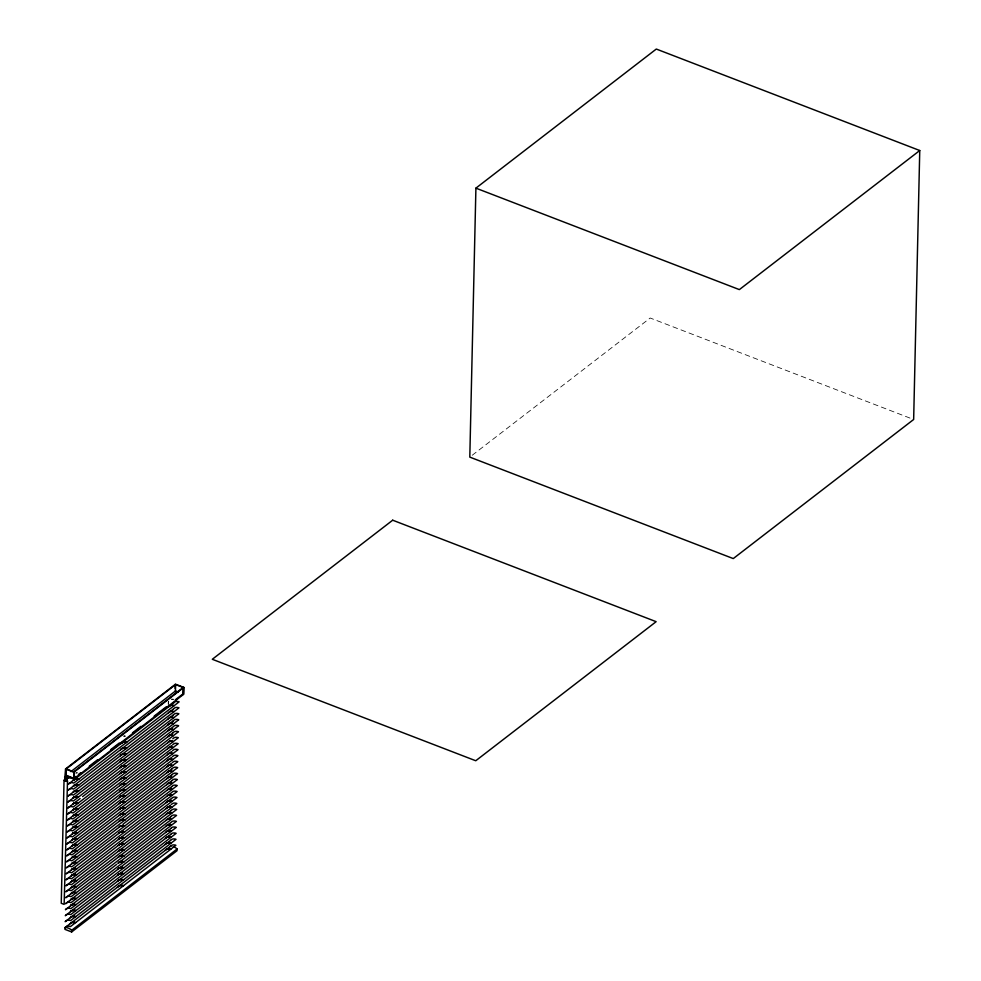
<?xml version="1.0" encoding="UTF-8"?>
<svg xmlns="http://www.w3.org/2000/svg" width="981" height="981" viewBox="0 0 981 981"><rect width="100%" height="100%" fill="white"/><g stroke="black" fill="none" stroke-linecap="round" stroke-linejoin="round"><path stroke-width="0.74" stroke-dasharray="4.91 3.68" d="M168.217 704.248L168.291 701.219M168.609 704.37L168.683 701.329M472.229 455.245L650.195 318.016L910.797 418.397M123.643 736.29A7.541 5.285 52.4 0 1 124.661 736.302L125.237 735.86A7.541 5.285 52.4 0 0 123.729 735.922M171.467 699.416A7.541 5.285 52.4 0 1 172.484 699.428L173.061 698.987M75.807 773.163A7.529 5.273 52.4 0 1 76.837 773.175L77.413 772.734A7.603 5.334 52.4 0 0 75.893 772.783M124.661 736.302A7.738 5.42 52.4 0 1 125.2 736.388M172.484 699.428A7.738 5.42 52.4 0 1 174.115 699.833M171.552 699.036A7.541 5.285 52.4 0 1 172.031 698.975"/><path stroke-width="1.47" d="M66.34 780.202L67.505 780.986L64.145 904.396L61.251 903.28L64.035 780.312L65.433 779.944M64.501 780.533L65.224 776.621L64.501 780.533L67.039 780.753L67.1 777.761L66.389 781.256M65.359 775.824L65.519 768.981L175.489 684.198L183.852 687.423L183.692 694.254L73.722 779.037L65.359 775.824L65.801 768.761L74.164 771.986L74.016 778.816L65.653 775.603M73.722 779.037L73.882 772.206L183.852 687.423M71.699 930.246A8.621 6.045 52.4 0 0 65.016 927.67A7.615 5.334 52.4 0 1 70.497 926.555L175.881 845.303A7.627 5.346 52.4 0 0 170.387 846.407L65.016 927.67L64.967 929.375L71.662 931.95L71.699 930.246L177.095 848.982A8.621 6.045 52.4 0 0 173.183 846.64M175.109 688.515L175.194 684.419L183.57 687.644L183.41 694.474M70.89 771.63L175.476 690.992L175.624 684.579L66.218 768.932L66.083 775.333L73.6 778.227L76.015 776.376M177.095 848.982L177.046 850.699L71.662 931.95M475.908 188.144L469.801 457.109L733.261 558.581L913.654 419.488L919.749 150.522L656.301 49.05L475.908 188.144L739.355 289.603L919.749 150.522M67.505 780.986L66.107 781.354L64.035 780.312M73.428 780.226L74.446 779.282L73.882 779.723A7.529 5.273 52.4 0 1 76.702 779.159L77.278 778.718M73.281 786.198L74.311 785.254M73.146 792.182L74.176 791.238M72.741 810.11L73.771 809.166M72.606 816.094L73.636 815.15M72.471 822.066L73.501 821.122L72.925 821.563A7.529 5.273 52.4 0 1 75.758 820.999L76.322 820.557M72.336 828.05L73.367 827.106L72.79 827.547A7.529 5.273 52.4 0 1 75.623 826.971L76.187 826.529M72.202 834.022L73.232 833.077L72.655 833.519A7.529 5.273 52.4 0 1 75.476 832.955L76.052 832.513A7.725 5.42 52.4 0 1 77.683 832.918A7.603 5.322 52.4 0 0 72.852 833.347M72.067 840.006L73.097 839.062M71.932 845.978L72.962 845.033L72.386 845.475A7.529 5.273 52.4 0 1 75.206 844.911L75.782 844.469A7.725 5.42 52.4 0 1 77.413 844.874A7.603 5.322 52.4 0 0 72.569 845.303M71.797 851.962L72.827 851.018L72.251 851.459A7.529 5.273 52.4 0 1 75.071 850.883L75.647 850.441A7.725 5.42 52.4 0 1 77.278 850.846A7.603 5.322 52.4 0 0 72.435 851.275M71.662 857.934L72.692 856.989L72.116 857.431A7.529 5.273 52.4 0 1 74.936 856.867L75.512 856.425M71.527 863.905L72.557 862.973M71.392 869.889L72.41 868.945M71.257 875.861L72.275 874.929L71.711 875.371A7.529 5.273 52.4 0 1 74.531 874.794L75.108 874.353M71.11 881.845L72.14 880.901L71.576 881.343A7.529 5.273 52.4 0 1 74.397 880.779L74.973 880.337A7.725 5.42 52.4 0 1 76.592 880.742A7.603 5.322 52.4 0 0 71.76 881.171M70.975 887.817L72.005 886.885M70.706 899.773L71.736 898.841L71.159 899.283A7.529 5.273 52.4 0 1 73.992 898.706L74.556 898.265A7.725 5.42 52.4 0 1 76.187 898.67A7.603 5.322 52.4 0 0 71.355 899.099M70.571 905.757L71.601 904.813L71.024 905.255A7.529 5.273 52.4 0 1 73.857 904.69L74.421 904.249M70.436 911.729L71.466 910.797M70.301 917.713L71.331 916.769M70.166 923.685L71.196 922.753L70.62 923.195A7.529 5.273 52.4 0 1 73.44 922.618L74.016 922.177M73.183 803.77L73.906 803.194L73.33 803.635A7.529 5.273 52.4 0 1 76.162 803.059L76.726 802.617A7.725 5.42 52.4 0 1 78.357 803.022A7.603 5.322 52.4 0 0 73.526 803.451M73.747 771.826L183.14 687.485L183.006 693.886L175.783 699.441M70.46 776.633L68.4 778.215A7.615 5.334 52.4 0 1 70.276 776.878M78.419 774.524L80.822 772.672M89.234 766.186L97.646 759.699M110.878 749.496L119.29 743.009M132.509 732.819L140.921 726.32M154.152 716.13L166.169 706.86M120.675 743.794A7.738 5.42 52.4 0 1 121.705 742.85L122.282 742.409A7.541 5.285 52.4 0 1 125.102 741.832A7.738 5.42 52.4 0 1 126.733 742.237M169.529 705.977L170.105 705.535A7.541 5.285 52.4 0 1 172.926 704.959L172.349 705.4A7.541 5.285 52.4 0 0 169.529 705.977A7.738 5.42 52.4 0 0 168.499 706.921M125.102 741.832L124.526 742.274A7.541 5.285 52.4 0 0 121.705 742.85M120.54 749.766A7.738 5.42 52.4 0 1 121.57 748.822A7.541 5.285 52.4 0 1 124.391 748.258L124.967 747.816A7.541 5.285 52.4 0 0 122.135 748.38A7.738 5.42 52.4 0 0 121.117 749.325M168.364 712.893A7.738 5.42 52.4 0 1 169.394 711.948A7.541 5.285 52.4 0 1 172.215 711.384L172.791 710.943A7.541 5.285 52.4 0 0 169.971 711.507M77.008 790.674L76.432 791.115A7.529 5.273 52.4 0 0 73.612 791.679M168.229 718.877A7.738 5.42 52.4 0 1 169.259 717.933A7.541 5.285 52.4 0 1 172.08 717.356L172.656 716.915A7.541 5.285 52.4 0 0 169.823 717.491M120.271 761.722A7.738 5.42 52.4 0 1 121.301 760.778L121.865 760.336A7.541 5.285 52.4 0 1 124.697 759.772A7.738 5.42 52.4 0 1 126.402 760.165M169.124 723.904L169.688 723.463A7.541 5.285 52.4 0 1 172.521 722.899L171.945 723.34A7.541 5.285 52.4 0 0 169.124 723.904A7.738 5.42 52.4 0 0 168.094 724.849M121.301 760.778A7.541 5.285 52.4 0 1 124.121 760.214L124.697 759.772M120.136 767.706A7.738 5.42 52.4 0 1 121.166 766.762L121.73 766.32A7.541 5.285 52.4 0 1 124.562 765.744A7.738 5.42 52.4 0 1 126.193 766.149M168.99 729.889L169.554 729.447A7.541 5.285 52.4 0 1 172.386 728.871L171.81 729.312A7.541 5.285 52.4 0 0 168.99 729.889A7.738 5.42 52.4 0 0 167.959 730.82M80.148 798.522L67.726 808.111A7.615 5.334 52.4 0 1 73.207 806.995L178.591 725.744A7.627 5.346 52.4 0 0 173.11 726.847L82.576 796.658M124.562 765.744L123.986 766.186A7.541 5.285 52.4 0 0 121.166 766.762M76.592 808.602L76.028 809.043A7.529 5.273 52.4 0 0 73.195 809.607M126.046 772.133A7.738 5.42 52.4 0 0 124.428 771.728L123.851 772.17A7.541 5.285 52.4 0 0 121.019 772.734A7.738 5.42 52.4 0 0 120.001 773.678M170.78 740.397L67.456 820.067A7.615 5.334 52.4 0 1 72.937 818.951L178.321 737.7A7.627 5.346 52.4 0 0 172.828 738.803M125.997 778.092A7.738 5.42 52.4 0 0 124.366 777.688L123.716 778.141A7.541 5.285 52.4 0 0 120.884 778.718A7.738 5.42 52.4 0 0 119.866 779.662M119.719 785.634A7.738 5.42 52.4 0 1 120.749 784.69L121.325 784.248A7.541 5.285 52.4 0 1 124.158 783.684A7.738 5.42 52.4 0 1 125.776 784.089M168.573 747.816L169.149 747.375A7.541 5.285 52.4 0 1 171.982 746.811L171.405 747.252A7.541 5.285 52.4 0 0 168.573 747.816A7.738 5.42 52.4 0 0 167.555 748.761M171.675 745.585L67.321 826.039A7.615 5.334 52.4 0 1 72.802 824.923L178.186 743.684A7.627 5.346 52.4 0 0 172.693 744.775M124.158 783.684L123.581 784.126A7.541 5.285 52.4 0 0 120.749 784.69M120.614 790.674L121.19 790.232A7.541 5.285 52.4 0 1 124.023 789.656L123.447 790.097A7.541 5.285 52.4 0 0 120.614 790.674A7.738 5.42 52.4 0 0 119.584 791.618M168.438 753.8L169.014 753.359A7.541 5.285 52.4 0 1 171.847 752.783L171.27 753.224A7.541 5.285 52.4 0 0 168.438 753.8A7.738 5.42 52.4 0 0 167.408 754.732M171.54 751.556L67.186 832.023A7.615 5.334 52.4 0 1 72.668 830.907L178.052 749.656A7.627 5.346 52.4 0 0 172.558 750.759M119.449 797.59A7.738 5.42 52.4 0 1 120.479 796.646L121.055 796.204A7.541 5.285 52.4 0 1 123.876 795.64A7.738 5.42 52.4 0 1 125.507 796.045M168.303 759.772L168.879 759.331A7.541 5.285 52.4 0 1 171.712 758.767L171.135 759.208A7.541 5.285 52.4 0 0 168.303 759.772A7.738 5.42 52.4 0 0 167.273 760.716M171.405 757.54L67.051 837.995A7.615 5.334 52.4 0 1 72.533 836.879L177.917 755.64A7.627 5.346 52.4 0 0 172.423 756.731M123.876 795.64L123.312 796.082A7.541 5.285 52.4 0 0 120.479 796.646M66.916 843.979L171.27 763.512M75.917 838.485L75.341 838.927A7.529 5.273 52.4 0 0 72.52 839.503M119.314 803.574A7.738 5.42 52.4 0 1 120.344 802.63A7.541 5.285 52.4 0 1 123.177 802.053L123.741 801.612A7.541 5.285 52.4 0 0 120.921 802.188A7.738 5.42 52.4 0 0 119.89 803.12M167.138 766.688A7.738 5.42 52.4 0 1 168.168 765.756A7.541 5.285 52.4 0 1 171.001 765.18L171.565 764.739A7.541 5.285 52.4 0 0 168.744 765.315M120.209 808.602L120.786 808.16A7.541 5.285 52.4 0 1 123.606 807.596L123.042 808.037A7.541 5.285 52.4 0 0 120.209 808.602A7.738 5.42 52.4 0 0 119.179 809.546M168.033 771.728L168.609 771.287A7.541 5.285 52.4 0 1 171.43 770.723L170.866 771.164A7.541 5.285 52.4 0 0 168.033 771.728A7.738 5.42 52.4 0 0 167.003 772.672M119.044 815.518A7.738 5.42 52.4 0 1 120.074 814.586L120.651 814.144A7.541 5.285 52.4 0 1 123.471 813.568A7.738 5.42 52.4 0 1 125.102 813.972M167.898 777.712L168.474 777.271A7.541 5.285 52.4 0 1 171.295 776.694L170.731 777.136A7.541 5.285 52.4 0 0 167.898 777.712A7.738 5.42 52.4 0 0 166.868 778.644M120.074 814.586A7.541 5.285 52.4 0 1 122.907 814.009L123.471 813.568M118.909 821.502A7.738 5.42 52.4 0 1 119.94 820.557L120.516 820.116A7.541 5.285 52.4 0 1 123.336 819.552A7.738 5.42 52.4 0 1 125.053 819.932M167.763 783.684L168.34 783.243A7.541 5.285 52.4 0 1 171.16 782.679L170.596 783.12A7.541 5.285 52.4 0 0 167.763 783.684A7.738 5.42 52.4 0 0 166.733 784.628M123.336 819.552L122.76 819.993A7.541 5.285 52.4 0 0 119.94 820.557M118.775 827.473A7.738 5.42 52.4 0 1 119.805 826.542L120.381 826.1A7.541 5.285 52.4 0 1 123.201 825.524A7.738 5.42 52.4 0 1 124.832 825.928M122.981 824.236L166.598 790.6A7.738 5.42 52.4 0 1 167.628 789.668A7.541 5.285 52.4 0 1 170.461 789.092L171.025 788.65A7.541 5.285 52.4 0 0 168.205 789.227M167.628 789.815L171.749 786.627M123.201 825.524L122.625 825.965A7.541 5.285 52.4 0 0 119.805 826.542M167.493 795.787L171.614 792.611A7.627 5.346 52.4 0 1 177.107 791.495L71.711 872.759A7.615 5.334 52.4 0 0 66.23 873.863L166.463 796.584A7.738 5.42 52.4 0 1 167.493 795.64A7.541 5.285 52.4 0 1 170.314 795.076L170.89 794.635A7.541 5.285 52.4 0 0 168.07 795.199M75.243 868.381L74.666 868.823A7.529 5.273 52.4 0 0 71.846 869.387M124.771 831.888A7.738 5.42 52.4 0 0 123.152 831.483L122.49 831.949A7.541 5.285 52.4 0 0 119.67 832.513A7.738 5.42 52.4 0 0 118.64 833.458M118.505 839.429A7.738 5.42 52.4 0 1 119.535 838.497L120.111 838.056A7.541 5.285 52.4 0 1 122.932 837.48A7.738 5.42 52.4 0 1 124.562 837.884M167.359 801.624L167.935 801.183A7.541 5.285 52.4 0 1 170.755 800.606L170.179 801.048A7.541 5.285 52.4 0 0 167.359 801.624A7.738 5.42 52.4 0 0 166.329 802.556M122.932 837.48L122.355 837.921A7.541 5.285 52.4 0 0 119.535 838.497M119.4 844.469L119.964 844.028A7.541 5.285 52.4 0 1 122.797 843.464L122.22 843.905A7.541 5.285 52.4 0 0 119.4 844.469A7.738 5.42 52.4 0 0 118.37 845.414M167.224 807.596L167.8 807.155A7.541 5.285 52.4 0 1 170.62 806.59L170.044 807.032A7.541 5.285 52.4 0 0 167.224 807.596A7.738 5.42 52.4 0 0 166.194 808.54M170.314 805.364L65.96 885.818A7.615 5.334 52.4 0 1 71.441 884.703L176.825 803.464A7.627 5.346 52.4 0 0 171.344 804.555M74.838 886.309L74.262 886.75A7.529 5.273 52.4 0 0 71.441 887.327M124.293 849.84A7.738 5.42 52.4 0 0 122.662 849.436L122.085 849.877A7.541 5.285 52.4 0 0 119.265 850.453A7.738 5.42 52.4 0 0 118.235 851.385M118.1 857.369A7.738 5.42 52.4 0 1 119.13 856.425A7.541 5.285 52.4 0 1 121.951 855.861L122.527 855.42A7.541 5.285 52.4 0 0 119.694 855.984A7.738 5.42 52.4 0 0 118.664 856.928M165.924 820.496A7.738 5.42 52.4 0 1 166.954 819.552A7.541 5.285 52.4 0 1 169.774 818.988L170.351 818.546A7.541 5.285 52.4 0 0 167.518 819.11M116.751 864.286L65.555 903.759A7.615 5.334 52.4 0 1 71.037 902.643L176.421 821.391A7.627 5.346 52.4 0 0 170.939 822.495L117.965 863.341A7.738 5.42 52.4 0 1 118.995 862.409L119.559 861.968A7.541 5.285 52.4 0 1 122.392 861.392A7.738 5.42 52.4 0 1 124.023 861.796M166.819 825.536L167.383 825.095A7.541 5.285 52.4 0 1 170.216 824.518L169.639 824.96A7.541 5.285 52.4 0 0 166.819 825.536A7.738 5.42 52.4 0 0 165.789 826.468M122.392 861.392L121.816 861.833A7.541 5.285 52.4 0 0 118.995 862.409M117.83 869.325A7.738 5.42 52.4 0 1 118.848 868.381L119.424 867.94A7.541 5.285 52.4 0 1 122.257 867.376A7.738 5.42 52.4 0 1 123.962 867.756M166.684 831.508L167.248 831.066A7.541 5.285 52.4 0 1 170.081 830.502L169.505 830.944A7.541 5.285 52.4 0 0 166.684 831.508A7.738 5.42 52.4 0 0 165.654 832.452M118.848 868.381A7.541 5.285 52.4 0 1 121.681 867.817L122.257 867.376M123.827 873.74A7.738 5.42 52.4 0 0 122.196 873.335L121.546 873.789A7.541 5.285 52.4 0 0 118.713 874.365A7.738 5.42 52.4 0 0 117.695 875.297M165.519 838.424A7.738 5.42 52.4 0 1 166.549 837.492A7.541 5.285 52.4 0 1 169.37 836.916L169.946 836.474A7.541 5.285 52.4 0 0 167.113 837.051M74.151 916.205L73.587 916.646A7.529 5.273 52.4 0 0 70.755 917.21M117.548 881.281A7.738 5.42 52.4 0 1 118.578 880.337A7.529 5.285 52.4 0 1 120.884 879.736L123.606 879.736M165.384 844.408A7.738 5.42 52.4 0 1 166.402 843.464A7.541 5.285 52.4 0 1 169.235 842.9L169.811 842.458A7.541 5.285 52.4 0 0 166.978 843.022M117.413 887.253A7.738 5.42 52.4 0 1 118.443 886.321L119.02 885.88A7.541 5.285 52.4 0 1 121.852 885.303A7.738 5.42 52.4 0 1 123.557 885.696M166.267 849.448L166.844 849.006A7.541 5.285 52.4 0 1 169.676 848.43L169.1 848.872A7.541 5.285 52.4 0 0 166.267 849.448A7.738 5.42 52.4 0 0 165.237 850.38M121.852 885.303L121.276 885.745A7.541 5.285 52.4 0 0 118.443 886.321M64.587 777.111L66.769 775.493M66.463 778.264L68.817 776.498M121.987 879.332L121.46 879.295A7.529 5.285 52.4 0 0 119.155 879.896A7.738 5.42 52.4 0 0 118.125 880.84M121.411 879.773L123.042 880.178M175.476 690.992L177.978 691.948M175.047 691.249L177.831 692.328M65.519 768.981L73.882 772.206M117.99 886.812A7.738 5.42 52.4 0 1 119.02 885.88M121.35 885.733A7.738 5.42 52.4 0 1 122.981 886.137M169.1 848.872A7.738 5.42 52.4 0 1 170.731 849.276M170.4 846.407A8.621 6.045 52.4 0 1 170.927 846.358M70.816 923.011A7.603 5.322 52.4 0 1 75.647 922.581M169.235 842.9A7.738 5.42 52.4 0 1 170.866 843.304M169.455 836.903A7.738 5.42 52.4 0 1 171.074 837.308M118.26 874.856A7.738 5.42 52.4 0 1 119.29 873.924A7.541 5.285 52.4 0 1 122.122 873.348M169.505 830.944A7.738 5.42 52.4 0 1 171.135 831.348M118.394 868.884A7.738 5.42 52.4 0 1 119.424 867.94M169.725 824.947A7.738 5.42 52.4 0 1 171.356 825.352M118.529 862.9A7.738 5.42 52.4 0 1 119.559 861.968M169.774 818.988A7.738 5.42 52.4 0 1 171.405 819.393M122.6 855.395A7.738 5.42 52.4 0 1 124.231 855.8M166.059 814.512A7.738 5.42 52.4 0 1 167.089 813.58A7.541 5.285 52.4 0 1 169.909 813.004M171.626 813.396A7.738 5.42 52.4 0 0 169.995 812.991L170.486 812.562A7.541 5.285 52.4 0 0 167.653 813.139M118.799 850.944A7.738 5.42 52.4 0 1 119.829 850.012A7.541 5.285 52.4 0 1 122.662 849.436M170.044 807.032A7.738 5.42 52.4 0 1 171.675 807.437M118.946 844.972A7.738 5.42 52.4 0 1 119.964 844.028M122.883 843.439A7.738 5.42 52.4 0 1 124.501 843.844M170.179 801.048A7.738 5.42 52.4 0 1 171.81 801.452M119.081 838.988A7.738 5.42 52.4 0 1 120.111 838.056M170.4 795.051A7.738 5.42 52.4 0 1 172.031 795.456M119.216 833.016A7.738 5.42 52.4 0 1 120.246 832.072A7.541 5.285 52.4 0 1 123.066 831.508M170.535 789.08A7.738 5.42 52.4 0 1 172.166 789.484M120.381 826.1A7.738 5.42 52.4 0 0 119.351 827.032L66.365 867.891A7.615 5.334 52.4 0 1 71.846 866.775L177.242 785.523A7.627 5.346 52.4 0 0 171.749 786.627M170.669 783.096A7.738 5.42 52.4 0 1 172.3 783.5M119.486 821.06A7.738 5.42 52.4 0 1 120.516 820.116M170.731 777.136A7.738 5.42 52.4 0 1 172.349 777.541M119.621 815.076A7.738 5.42 52.4 0 1 120.651 814.144M70.951 917.039A7.603 5.322 52.4 0 1 75.782 916.61M71.086 911.055A7.603 5.322 52.4 0 1 75.917 910.626A7.725 5.42 52.4 0 0 74.286 910.221L73.722 910.662A7.529 5.273 52.4 0 0 70.89 911.239M121.632 873.777A7.738 5.42 52.4 0 1 123.25 874.181M71.221 905.083A7.603 5.322 52.4 0 1 76.052 904.654M121.681 867.817A7.738 5.42 52.4 0 1 123.312 868.222M121.902 861.821A7.738 5.42 52.4 0 1 123.52 862.225M70.84 893.789A7.627 5.346 52.4 0 1 76.334 892.685A7.725 5.42 52.4 0 0 74.703 892.293L74.127 892.735A7.529 5.273 52.4 0 0 71.294 893.299M121.951 855.861A7.738 5.42 52.4 0 1 123.581 856.266M71.282 887.462A7.603 5.334 52.4 0 1 76.469 886.714M122.171 849.865A7.738 5.42 52.4 0 1 123.802 850.269M122.22 843.905A7.738 5.42 52.4 0 1 123.851 844.31M71.895 875.187A7.603 5.322 52.4 0 1 76.739 874.758M122.441 837.909A7.738 5.42 52.4 0 1 124.072 838.314M72.03 869.215A7.603 5.322 52.4 0 1 76.874 868.786M122.576 831.925A7.738 5.42 52.4 0 1 124.207 832.329M72.165 863.231A7.603 5.322 52.4 0 1 77.008 862.802A7.725 5.42 52.4 0 0 75.378 862.397L74.801 862.839A7.529 5.273 52.4 0 0 71.981 863.415M122.711 825.953A7.738 5.42 52.4 0 1 124.342 826.358M72.3 857.259A7.603 5.322 52.4 0 1 77.143 856.83M122.846 819.969A7.738 5.42 52.4 0 1 124.477 820.386M122.907 814.009A7.738 5.42 52.4 0 1 124.526 814.414M123.116 808.025A7.738 5.42 52.4 0 1 124.746 808.43M72.717 839.319A7.603 5.322 52.4 0 1 77.548 838.89M123.177 802.053A7.738 5.42 52.4 0 1 124.795 802.458M123.385 796.069A7.738 5.42 52.4 0 1 125.016 796.474M72.986 827.363A7.603 5.322 52.4 0 1 77.818 826.934M123.447 790.097A7.738 5.42 52.4 0 1 125.078 790.502M73.121 821.391A7.603 5.322 52.4 0 1 77.953 820.962M123.655 784.113A7.738 5.42 52.4 0 1 125.286 784.518M73.256 815.407A7.603 5.322 52.4 0 1 78.088 814.99A7.725 5.42 52.4 0 0 76.457 814.573L75.893 815.015A7.529 5.273 52.4 0 0 73.06 815.591M123.802 778.129A7.738 5.42 52.4 0 1 125.421 778.534M73.391 809.435A7.603 5.322 52.4 0 1 78.222 809.006M123.937 772.157A7.738 5.42 52.4 0 1 125.556 772.562M124.072 766.173A7.738 5.42 52.4 0 1 125.691 766.578M170.939 771.14A7.738 5.42 52.4 0 1 172.57 771.544M172.288 762.715A7.627 5.346 52.4 0 1 177.782 761.612L72.386 842.875A7.615 5.334 52.4 0 0 66.904 843.967M171.001 765.18A7.738 5.42 52.4 0 1 172.631 765.585M171.209 759.184A7.738 5.42 52.4 0 1 172.84 759.588M171.27 753.224A7.738 5.42 52.4 0 1 172.901 753.629M171.491 747.228A7.738 5.42 52.4 0 1 173.11 747.632M119.756 809.104A7.738 5.42 52.4 0 1 120.786 808.16M123.692 807.571A7.738 5.42 52.4 0 1 125.323 807.988M123.827 801.6A7.738 5.42 52.4 0 1 125.458 802.004M120.025 797.148A7.738 5.42 52.4 0 1 121.055 796.204M120.16 791.177A7.738 5.42 52.4 0 1 121.19 790.232M124.097 789.644A7.738 5.42 52.4 0 1 125.727 790.048M120.295 785.192A7.738 5.42 52.4 0 1 121.325 784.248M167.69 742.776A7.738 5.42 52.4 0 1 168.72 741.844A7.541 5.285 52.4 0 1 171.54 741.268L172.116 740.827A7.541 5.285 52.4 0 0 169.284 741.403M171.626 741.256A7.738 5.42 52.4 0 1 173.245 741.661M120.43 779.221A7.738 5.42 52.4 0 1 121.46 778.276A7.541 5.285 52.4 0 1 124.293 777.7M124.121 760.214A7.738 5.42 52.4 0 1 125.752 760.618M73.452 791.814A7.603 5.334 52.4 0 1 78.639 791.066M120.405 755.75A7.738 5.42 52.4 0 1 121.436 754.806A7.541 5.285 52.4 0 1 124.256 754.23L124.832 753.788A7.541 5.285 52.4 0 0 122 754.364A7.738 5.42 52.4 0 0 120.97 755.309M124.342 754.217A7.738 5.42 52.4 0 1 125.973 754.622M73.587 785.83A7.603 5.334 52.4 0 1 78.774 785.094A7.725 5.42 52.4 0 0 77.143 784.69L76.567 785.131A7.529 5.273 52.4 0 0 73.747 785.695M124.391 748.258A7.738 5.42 52.4 0 1 126.022 748.662M167.825 736.805A7.738 5.42 52.4 0 1 168.855 735.86A7.541 5.285 52.4 0 1 171.675 735.296L172.251 734.855A7.541 5.285 52.4 0 0 169.419 735.419M171.761 735.272A7.738 5.42 52.4 0 1 173.379 735.689M120.565 773.236A7.738 5.42 52.4 0 1 121.595 772.292A7.541 5.285 52.4 0 1 124.428 771.728M171.896 729.3A7.738 5.42 52.4 0 1 173.527 729.705M120.7 767.265A7.738 5.42 52.4 0 1 121.73 766.32M171.945 723.34A7.738 5.42 52.4 0 1 173.576 723.745M120.835 761.281A7.738 5.42 52.4 0 1 121.865 760.336M172.166 717.344A7.738 5.42 52.4 0 1 173.796 717.749M124.906 753.776A7.738 5.42 52.4 0 1 126.537 754.181M172.215 711.384A7.738 5.42 52.4 0 1 173.845 711.789M125.053 747.804A7.738 5.42 52.4 0 1 126.672 748.209M74.066 779.539A7.603 5.322 52.4 0 1 78.909 779.122M124.612 742.261A7.738 5.42 52.4 0 1 126.242 742.666M172.349 705.4A7.738 5.42 52.4 0 1 173.98 705.805M121.252 743.353A7.738 5.42 52.4 0 1 122.282 742.409M73.317 797.798L74.041 797.21L73.465 797.651A7.529 5.273 52.4 0 1 76.297 797.087L76.874 796.646A7.725 5.42 52.4 0 1 78.492 797.05A7.603 5.322 52.4 0 0 73.661 797.479L73.317 797.798M392.694 520.2L212.301 659.281L475.748 760.753L656.142 621.672L392.694 520.2M173.649 702.936L68.265 784.199A7.615 5.334 52.4 0 1 73.747 783.083L179.143 701.832A7.627 5.346 52.4 0 0 173.649 702.936M173.514 708.92L68.13 790.171A7.615 5.334 52.4 0 1 73.612 789.067L178.996 707.816A7.627 5.346 52.4 0 0 173.514 708.907M173.379 714.891L67.996 796.155A7.615 5.334 52.4 0 1 73.477 795.039L178.861 713.788A7.627 5.346 52.4 0 0 173.379 714.891M173.245 720.876L67.861 802.127A7.615 5.334 52.4 0 1 73.342 801.011L178.726 719.772A7.627 5.346 52.4 0 0 173.245 720.863M172.975 732.832L67.591 814.083A7.615 5.334 52.4 0 1 73.072 812.967L178.456 731.728A7.627 5.346 52.4 0 0 172.975 732.819M172.166 768.699L66.769 849.951A7.615 5.334 52.4 0 1 72.251 848.835L177.647 767.596A7.627 5.346 52.4 0 0 172.153 768.687M172.031 774.671L66.634 855.935A7.615 5.334 52.4 0 1 72.116 854.819L177.512 773.568A7.627 5.346 52.4 0 0 172.018 774.671M171.896 780.655L66.5 861.907A7.615 5.334 52.4 0 1 71.981 860.791L177.377 779.552A7.627 5.346 52.4 0 0 171.883 780.643M171.479 798.583L66.095 879.847A7.615 5.334 52.4 0 1 71.576 878.731L176.972 797.479A7.627 5.346 52.4 0 0 171.479 798.583M171.209 810.539L65.825 891.803A7.615 5.334 52.4 0 1 71.306 890.687L176.69 809.435A7.627 5.346 52.4 0 0 171.209 810.539M171.074 816.523L65.69 897.774A7.615 5.334 52.4 0 1 71.172 896.659L176.555 815.419A7.627 5.346 52.4 0 0 171.074 816.511M170.804 828.479L65.42 909.73A7.615 5.334 52.4 0 1 70.902 908.614L176.286 827.375A7.627 5.346 52.4 0 0 170.804 828.467M170.669 834.451L65.286 915.714A7.615 5.334 52.4 0 1 70.767 914.599L176.151 833.347A7.627 5.346 52.4 0 0 170.657 834.451M170.535 840.435L65.151 921.686A7.615 5.334 52.4 0 1 70.632 920.57L176.016 839.331A7.627 5.346 52.4 0 0 170.522 840.423"/></g></svg>
